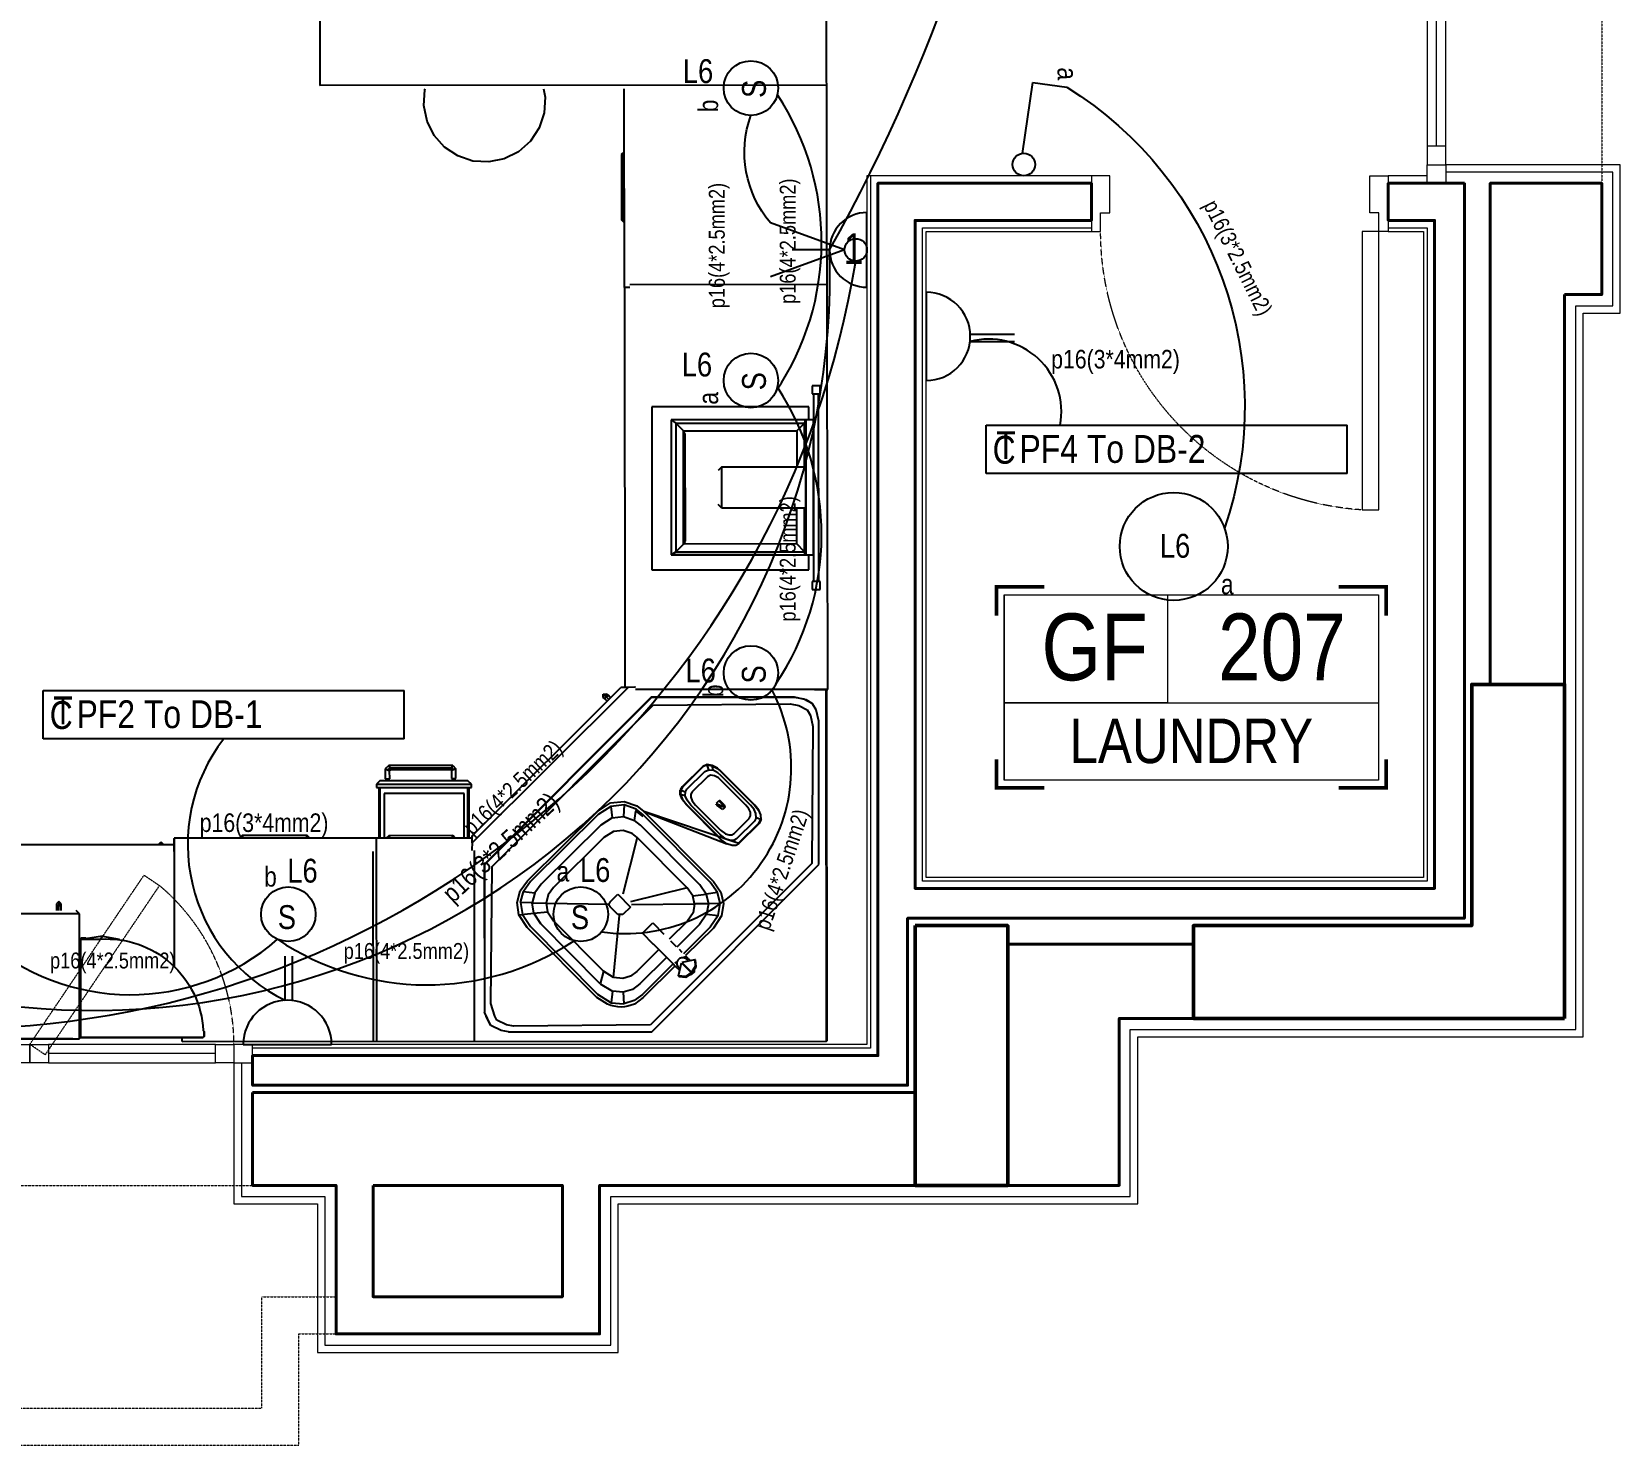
# Model space of a CAD drawing. Header units: inches. Extents: x 23642 to 146359, y -5490 to 33031.
# Drawn here: x 41151 to 46042, y 8618 to 12970 of the extents above; entities that cross this region are included whole.
import ezdxf
from ezdxf.enums import TextEntityAlignment as Align

# ---------------------------------------------------------------- set-up
doc = ezdxf.new("R2010")
doc.units = ezdxf.units.IN
doc.header["$LTSCALE"] = 5
doc.header["$MEASUREMENT"] = 0
doc.linetypes.add('ELGO_LTYPE0', pattern=[0])
doc.linetypes.add('Hidden (½x)', pattern=[0.1875, 0.125, -0.0625])
for name, color, linetype, lineweight in [('00-glass', 140, 'Continuous', 15), ('00-marble', 105, 'Continuous', 20), ('00-PLASTER', 103, 'Continuous', 15), ('00-structure', 7, 'Continuous', 50), ('00-wall15-20', 30, 'Continuous', 40), ('00-wood', 35, 'Continuous', 18), ('00_Annotation', 231, 'Continuous', 15), ('_att-Text', 241, 'Continuous', 20), ('_hidden', 253, 'Hidden (½x)', 9)]:
    doc.layers.add(name, color=color, linetype=linetype, lineweight=lineweight)
for name, color, linetype in [('1power', 2, 'Continuous'), ('Lighting', 3, 'Continuous'), ('LowPower', 4, 'Continuous'), ('Power', 2, 'Continuous')]:
    doc.layers.add(name, color=color, linetype=linetype)
doc.styles.add('ROMANS', font='')
doc.styles.add('STYLE5', font='', dxfattribs={"height": 20})
doc.styles.get('ROMANS').set_extended_font_data('Arial Narrow')
doc.styles.get('STYLE5').set_extended_font_data('Arial Narrow')

# ---------------------------------------------------------------- blocks, each defined once
blk = doc.blocks.new('door 80x150')
at = {"layer": '00-wood'}
for points in [[(0, 800), (0, 775), (-50, 775), (-50, 750), (-150, 750), (-150, 800)], [(0, 0), (0, 25), (-50, 25), (-50, 50), (-150, 50), (-150, 0)], [(0, 70), (750, 70), (750, 25), (0, 25)]]:
    blk.add_lwpolyline(points, close=True, dxfattribs=at)
at = {"layer": '_hidden'}
blk.add_arc((-1, 22.5), 752.5, 3.6181, 89.9248, dxfattribs=at)
blk = doc.blocks.new('small window kitchen')
at = {"layer": '00-glass'}
for points in [[(0, -50), (-50, -50), (-50, 0), (0, 0)], [(0, 0), (50, 0), (50, -50), (0, -50)], [(500, 0), (50, 0), (50, -50), (500, -50)], [(500, 0), (550, 0), (550, -50), (500, -50)], [(550, -50), (600, -50), (600, 0), (550, 0)]]:
    blk.add_lwpolyline(points, close=True, dxfattribs=at)
for points in [[(500, -25), (50, -25)], [(550, -50), (500, -50), (500, 0), (550, 0)]]:
    blk.add_lwpolyline(points, dxfattribs=at)
at = {"layer": '_hidden'}
blk.add_lwpolyline([(0, 0), (307.7, 455.9), (349.1, 427.9), (41.4, -28)], close=True, dxfattribs=at)
blk.add_arc((-12, -2.7), 562, 0.2746, 50.0217, dxfattribs=at)
blk = doc.blocks.new('ROOM TAG')
at = {"layer": '00_Annotation', "lineweight": 25, "const_width": 10}
for points in [[(-332.6, 312.4), (-461.2, 312.4), (-461.2, 235.1)], [(460.5, 312.4), (589.1, 312.4), (589.1, 235.1)], [(-332.6, -229.2), (-461.2, -229.2), (-461.2, -152)], [(460.5, -229.2), (589.1, -229.2), (589.1, -152)]]:
    blk.add_lwpolyline(points, dxfattribs=at)
at = {"layer": '00_Annotation'}
blk.add_lwpolyline([(-440.2, 291.4), (568.1, 291.4), (568.1, -208.2), (-440.2, -208.2)], close=True, dxfattribs=at)
blk.add_lwpolyline([(-440.2, 291.4), (-440.2, -208.2)], dxfattribs=at)
at = {"layer": '_att-Text', "transparency": 33554687}
for points in [[(-440.2, 291.4), (568.1, 291.4)], [(-440.2, 0), (568.1, 0)]]:
    blk.add_lwpolyline(points, dxfattribs=at)
blk.add_lwpolyline([(-440.2, 291.4), (0, 291.4), (0, 0), (-440.2, 0)], close=True, dxfattribs=at)
at = {"layer": '00_Annotation', "style": 'STYLE5'}
for tag, height, p in [('FL', 180, (-196.6, 150.8)), ('#', 180, (307.8, 150.8)), ('NAME', 120, (64, -102.2))]:
    blk.add_attdef(tag, text='', height=height, dxfattribs=at).set_placement(p, align=Align.MIDDLE_CENTER)
blk = doc.blocks.new('wqeqwe')
at = {"layer": '1power'}
for p, q in [((-123212.1, 15058.8), (-123212.1, 14786.9)), ((-123076.3, 14929.5), (-122940.2, 14929.5)), ((-123077, 14906.9), (-122940.2, 14906.9))]:
    blk.add_line(p, q, dxfattribs=at)
blk.add_arc((-123212.1, 14922.8), 136, 270, 90, dxfattribs=at)
blk = doc.blocks.new('A$C557123C3')
at = {"layer": 'Power'}
for p, q in [((230.3, 230.3), (0, 230.3)), ((115.1, 115.1), (115.1, 0))]:
    blk.add_line(p, q, dxfattribs=at)
blk.add_arc((115.1, 230.3), 115.1, 180, 0, dxfattribs=at)

msp = doc.modelspace()

# ---------------------------------------------------------------- linework, layer by layer
at = {"color": 0, "linetype": 'ELGO_LTYPE0'}
for p, q in [((42037.84215, 13520.50951), (42038.32285, 12804.5424)), ((43601.78729, 10944.77863), (43597.7868, 13521.55685)), ((43598.89834, 12805.59081), (42038.32285, 12804.5424)), ((42358.09903, 12742.43031), (42361.04887, 12791.17669)), ((42361.04887, 12791.17669), (42361.92059, 12793.78476)), ((42726.39776, 12794.02947), (42731.5561, 12768.78032)), ((42731.5561, 12768.78032), (42728.60577, 12720.0337)), ((42975.4519, 12182.07871), (42975.04092, 12794.19641)), ((42367.87287, 12694.58227), (42358.09903, 12742.43031)), ((42728.60577, 12720.0337), (42713.13085, 12673.71191)), ((42389.70725, 12650.89253), (42367.87287, 12694.58227)), ((42713.13085, 12673.71191), (42686.18644, 12632.97077)), ((42422.11205, 12614.33876), (42389.70725, 12650.89253)), ((42686.18644, 12632.97077), (42649.60875, 12600.58691)), ((42462.87998, 12587.4124), (42422.11205, 12614.33876)), ((42509.23198, 12571.94773), (42462.87998, 12587.4124)), ((42558.01078, 12568.99913), (42509.23198, 12571.94773)), ((42605.89, 12578.76738), (42558.01078, 12568.99913)), ((42649.60875, 12600.58691), (42605.89, 12578.76738)), ((42967.15007, 12591.49684), (42975.17174, 12599.35468)), ((42973.90771, 12588.65456), (42967.15007, 12591.49684)), ((42967.15007, 12591.49684), (42967.1925, 12391.08522)), ((42975.17809, 12589.89153), (42973.90771, 12588.65456)), ((42974.0386, 12393.70778), (42973.90771, 12588.65456)), ((42973.90771, 12588.65456), (42975.17928, 12588.11973)), ((42967.1925, 12391.08522), (42974.0386, 12393.70778)), ((42975.31752, 12382.22487), (42967.1925, 12391.08522)), ((42975.30948, 12394.19436), (42974.0386, 12393.70778)), ((42974.0386, 12393.70778), (42975.31076, 12392.29364)), ((42992.42702, 12182.09011), (42975.4519, 12182.07871)), ((42976.97803, 12182.07974), (42976.27663, 12182.07927)), ((42977.80426, 10951.47709), (42976.97803, 12182.07974)), ((43599.85166, 12191.54604), (42992.42045, 12191.13821)), ((43578.29146, 11879.69682), (43553.50971, 11879.68018)), ((43553.50971, 11879.68018), (43553.52634, 11854.91501)), ((43553.52634, 11854.91501), (43578.30809, 11854.93164)), ((43573.77641, 11854.31639), (43557.77906, 11854.30565)), ((43557.77906, 11854.30565), (43558.16653, 11277.20858)), ((43574.16387, 11277.21932), (43573.77641, 11854.31639)), ((43578.30809, 11854.93164), (43578.29146, 11879.69682)), ((43543.50624, 11815.09964), (43060.10183, 11814.77508)), ((43060.10183, 11814.77508), (43060.43873, 11312.99177)), ((43543.53325, 11774.85818), (43543.50624, 11815.09964)), ((43535.63401, 11774.85287), (43119.64803, 11774.57358)), ((43119.64803, 11774.57358), (43133.73402, 11764.64636)), ((43119.64803, 11774.57358), (43119.92714, 11358.86153)), ((43133.73402, 11764.64636), (43529.83349, 11764.9123)), ((43157.42325, 11741.00402), (43133.73402, 11764.64636)), ((43133.73402, 11764.64636), (43133.99979, 11368.80717)), ((43157.42325, 11741.00402), (43506.17505, 11741.23817)), ((43163.2376, 11731.07173), (43157.42325, 11741.00402)), ((43157.65724, 11392.4813), (43157.42325, 11741.00402)), ((43529.83349, 11764.9123), (43506.17505, 11741.23817)), ((43506.17505, 11741.23817), (43506.25004, 11629.54533)), ((43529.83349, 11764.9123), (43530.91823, 11766.77207)), ((43529.92436, 11629.56123), (43529.83349, 11764.9123)), ((43534.03331, 11774.8518), (43530.91489, 11771.73212)), ((43530.91489, 11771.73212), (43531.01035, 11629.56196)), ((43557.47755, 11774.86754), (43534.03331, 11774.8518)), ((43534.03331, 11774.8518), (43534.31242, 11359.13975)), ((43557.75666, 11359.15549), (43557.47755, 11774.86754)), ((43163.45826, 11402.42188), (43163.2376, 11731.07173)), ((43274.68388, 11629.38986), (43264.29113, 11618.98948)), ((43533.94661, 11629.56393), (43274.68388, 11629.38986)), ((43274.68388, 11629.38986), (43274.76817, 11503.84971)), ((43534.0309, 11504.02378), (43533.94661, 11629.56393)), ((43274.76817, 11503.84971), (43264.36146, 11514.23564)), ((43264.36146, 11514.23564), (43273.97947, 11504.63686)), ((43274.76817, 11503.84971), (43534.0309, 11504.02378)), ((43506.40905, 11392.71545), (43506.33433, 11504.00518)), ((43530.09926, 11369.07311), (43530.00865, 11504.02108)), ((43531.18982, 11362.25475), (43531.09464, 11504.02181)), ((43157.65724, 11392.4813), (43163.45826, 11402.42188)), ((43119.92714, 11358.86153), (43133.99979, 11368.80717)), ((43119.92714, 11358.86153), (43534.31242, 11359.13975)), ((43434.87981, 11359.07299), (43119.92714, 11358.86153)), ((43133.99979, 11368.80717), (43157.65724, 11392.4813)), ((43133.99979, 11368.80717), (43530.09926, 11369.07311)), ((43506.40905, 11392.71545), (43157.65724, 11392.4813)), ((43530.09926, 11369.07311), (43506.40905, 11392.71545)), ((43531.18649, 11367.21479), (43530.09926, 11369.07311)), ((43534.31242, 11359.13975), (43531.18982, 11362.25475)), ((43534.31242, 11359.13975), (43557.75666, 11359.15549)), ((43543.84313, 11313.31632), (43543.81236, 11359.14613)), ((43060.43873, 11312.99177), (43543.84313, 11313.31632)), ((43578.69597, 11277.22237), (43553.91421, 11277.20573)), ((43553.91421, 11277.20573), (43553.93084, 11252.44056)), ((43553.93084, 11252.44056), (43578.71259, 11252.4572)), ((43578.71259, 11252.4572), (43578.69597, 11277.22237)), ((42987.37935, 10950.63491), (42507.03181, 10472.30164)), ((42507.12278, 10493.6203), (42964.77048, 10950.72403)), ((43058.49882, 10920.87455), (42544.08852, 10406.11105)), ((43059.06784, 10919.87035), (42544.65802, 10405.10684)), ((42910.45312, 10920.18879), (42910.78126, 10930.20513)), ((42915.07803, 10915.52868), (42910.45312, 10920.18879)), ((42910.78126, 10930.20513), (42911.46475, 10930.75931)), ((42910.78126, 10930.20513), (42920.81958, 10930.56283)), ((42918.12445, 10922.80654), (42910.78126, 10930.20513)), ((42911.46475, 10930.75931), (42921.42163, 10931.1652)), ((42915.07803, 10915.52868), (42918.12445, 10922.80654)), ((42922.3085, 10908.3123), (42915.07803, 10915.52868)), ((42918.12445, 10922.80654), (42925.44401, 10925.90223)), ((42927.47517, 10913.47275), (42918.12445, 10922.80654)), ((42920.81958, 10930.56283), (42921.42163, 10931.1652)), ((42925.44401, 10925.90223), (42920.81958, 10930.56283)), ((42921.42163, 10931.1652), (42921.37416, 10930.00412)), ((42921.42163, 10931.1652), (42925.76213, 10926.86999)), ((42925.76213, 10926.86999), (42925.3606, 10925.98601)), ((42932.6847, 10918.67661), (42925.44401, 10925.90223)), ((42933.32817, 10919.31897), (42925.76213, 10926.86999)), ((42964.77048, 10950.72403), (42973.22455, 10951.96973)), ((42987.37935, 10950.63491), (42964.77048, 10950.72403)), ((42973.22455, 10951.96973), (42977.80393, 10951.97281)), ((43008.27931, 10951.99327), (42987.37935, 10950.63491)), ((43009.56904, 10951.99413), (43007.85524, 10951.99298)), ((43018.7017, 10944.38763), (43009.57415, 10944.38151)), ((43601.78729, 10944.77863), (43016.10419, 10944.38589)), ((43499.71743, 10921.17079), (43058.49882, 10920.87455)), ((43500.28742, 10920.16659), (43059.06784, 10919.87035)), ((43535.3098, 10913.2277), (43499.71743, 10921.17079)), ((43527.91351, 10914.79419), (43500.28742, 10920.16659)), ((43554.48274, 10900.86138), (43527.91351, 10914.79419)), ((43553.91373, 10901.86608), (43535.3098, 10913.2277)), ((43561.38742, 10944.7515), (43601.78729, 10944.77863)), ((43598.03079, 9862.18348), (43597.30393, 10944.77562)), ((43597.31135, 10933.73053), (43598.91011, 10933.7316)), ((43598.91011, 10933.7316), (43598.9027, 10944.77669)), ((43599.06785, 10936.91753), (43598.90797, 10936.91743)), ((43599.78903, 9862.76763), (43599.06785, 10936.91753)), ((42568.1528, 10399.55961), (43064.55893, 10896.30646)), ((43064.55893, 10896.30646), (43486.47236, 10900.44724)), ((43486.47236, 10900.44724), (43512.84154, 10895.55168)), ((43512.84154, 10895.55168), (43538.12731, 10882.46125)), ((43538.12731, 10882.46125), (43548.85964, 10864.79728)), ((43548.85964, 10864.79728), (43556.1948, 10830.86414)), ((43554.42717, 10900.89059), (43553.91373, 10901.86608)), ((43565.87664, 10882.28589), (43554.48274, 10900.86138)), ((43573.87384, 10846.72762), (43565.87664, 10882.28589)), ((43567.89146, 10875.33215), (43567.1057, 10876.82412)), ((43570.96009, 10859.68098), (43567.89146, 10875.33215)), ((43556.1948, 10830.86414), (43552.6165, 10409.22239)), ((43574.16988, 10405.79806), (43573.87384, 10846.72762)), ((43230.06274, 10713.40537), (43216.76647, 10707.23)), ((43230.45541, 10712.24312), (43217.28339, 10706.12584)), ((43245.88467, 10711.15335), (43230.06274, 10713.40537)), ((43230.06274, 10713.40537), (43230.45541, 10712.24312)), ((43230.45541, 10712.24312), (43246.13012, 10710.01197)), ((43235.34133, 10697.79224), (43230.45541, 10712.24312)), ((42222.56774, 10663.66113), (42212.17498, 10653.26172)), ((42494.03416, 10663.84339), (42222.56774, 10663.66113)), ((42239.30308, 10699.92718), (42238.7014, 10669.72044)), ((42238.7014, 10669.72044), (42245.87974, 10669.72526)), ((42250.45132, 10710.35828), (42239.30308, 10699.92718)), ((42239.30308, 10699.92718), (42245.86147, 10696.9422)), ((42253.02222, 10703.51216), (42245.86147, 10696.9422)), ((42245.86147, 10696.9422), (42252.41789, 10693.95769)), ((42245.87974, 10669.72526), (42253.05807, 10669.73008)), ((42446.86824, 10710.39804), (42250.45132, 10710.35828)), ((42250.45132, 10710.35828), (42253.02222, 10703.51216)), ((42252.41789, 10693.95769), (42255.59362, 10696.66553)), ((42253.05807, 10669.73008), (42252.41789, 10693.95769)), ((42253.02222, 10703.51216), (42444.08177, 10703.64043)), ((42255.59362, 10696.66553), (42253.02222, 10703.51216)), ((42441.29628, 10696.88234), (42255.59362, 10696.66553)), ((42444.08177, 10703.64043), (42441.29628, 10696.88234)), ((42441.29628, 10696.88234), (42443.26202, 10694.77212)), ((42443.26202, 10694.77212), (42442.75, 10670.43017)), ((42442.75, 10670.43017), (42449.92882, 10670.43499)), ((42449.91062, 10697.53883), (42443.26202, 10694.77212)), ((42444.08177, 10703.64043), (42446.86824, 10710.39804)), ((42449.91062, 10697.53883), (42444.08177, 10703.64043)), ((42446.86824, 10710.39804), (42456.55824, 10700.30506)), ((42456.55824, 10700.30506), (42449.91062, 10697.53883)), ((42449.92882, 10670.43499), (42457.10812, 10670.43981)), ((42457.10812, 10670.43981), (42456.55824, 10700.30506)), ((42504.44039, 10653.45795), (42494.03416, 10663.84339)), ((43216.76647, 10707.23), (43153.49552, 10644.83003)), ((43217.28339, 10706.12584), (43154.60134, 10644.3063)), ((43168.35408, 10637.79668), (43223.70959, 10692.38959)), ((43231.34146, 10676.0742), (43184.69003, 10630.06439)), ((43223.70959, 10692.38959), (43235.34133, 10697.79224)), ((43241.14495, 10680.62701), (43231.34146, 10676.0742)), ((43235.34133, 10697.79224), (43249.18412, 10695.82161)), ((43252.81116, 10678.96638), (43241.14495, 10680.62701)), ((43262.3858, 10702.03736), (43245.88467, 10711.15335)), ((43249.18412, 10695.82161), (43246.13012, 10710.01197)), ((43246.13012, 10710.01197), (43262.47765, 10700.98068)), ((43263.62071, 10687.84627), (43249.18412, 10695.82161)), ((43264.97747, 10672.24513), (43252.81116, 10678.96638)), ((43272.69261, 10693.06978), (43262.3858, 10702.03736)), ((43262.3858, 10702.03736), (43262.47765, 10700.98068)), ((43262.47765, 10700.98068), (43272.69326, 10692.09688)), ((43262.47765, 10700.98068), (43262.67021, 10698.76594)), ((43272.63753, 10680.00085), (43263.62071, 10687.84627)), ((43272.57748, 10665.63293), (43264.97747, 10672.24513)), ((43349.66966, 10588.29106), (43272.57748, 10665.63293)), ((43364.11215, 10588.23007), (43272.63753, 10680.00085)), ((43377.24883, 10588.17406), (43272.69261, 10693.06978)), ((43272.69326, 10692.09688), (43376.27106, 10588.17877)), ((42212.17498, 10653.26172), (42504.44039, 10653.45795)), ((42212.17498, 10653.26172), (42212.182, 10642.81617)), ((42212.182, 10642.81617), (42504.4474, 10643.01239)), ((42223.31256, 10639.65293), (42219.66808, 10639.65049)), ((42219.66808, 10639.65049), (42219.77093, 10486.45912)), ((42223.41542, 10486.46157), (42223.31043, 10642.82364)), ((42482.49416, 10624.89268), (42235.95133, 10624.72715)), ((42235.95133, 10624.72715), (42236.04416, 10486.47004)), ((42482.58699, 10486.63557), (42482.49416, 10624.89268)), ((42493.81388, 10486.64311), (42493.7089, 10643.00518)), ((42497.50273, 10639.83703), (42493.71103, 10639.83448)), ((42497.60558, 10486.64566), (42497.50273, 10639.83703)), ((42504.4474, 10643.01239), (42504.44039, 10653.45795)), ((43147.63692, 10621.91215), (43147.77785, 10634.87537)), ((43153.61234, 10606.59634), (43147.63692, 10621.91215)), ((43153.49552, 10644.83003), (43147.77785, 10634.87537)), ((43147.77785, 10634.87537), (43148.93725, 10634.44478)), ((43148.93725, 10634.44478), (43148.79721, 10621.60195)), ((43148.79721, 10621.60195), (43154.71793, 10606.42892)), ((43163.2286, 10617.74635), (43148.79721, 10621.60195)), ((43154.60134, 10644.3063), (43148.93725, 10634.44478)), ((43148.93725, 10634.44478), (43163.35162, 10629.08788)), ((43163.2286, 10617.74635), (43163.35162, 10629.08788)), ((43168.45696, 10604.34708), (43163.2286, 10617.74635)), ((43163.35162, 10629.08788), (43168.35408, 10637.79668)), ((43180.47432, 10622.72481), (43180.37886, 10613.16728)), ((43184.69003, 10630.06439), (43180.47432, 10622.72481)), ((42676.93949, 10355.50834), (42892.66791, 10569.50928)), ((42892.66791, 10569.50928), (42933.25264, 10595.49396)), ((42934.27953, 10584.78149), (42895.08581, 10559.68633)), ((42933.25264, 10595.49396), (42974.9791, 10600.14424)), ((42974.57648, 10589.27192), (42934.27953, 10584.78149)), ((42934.27953, 10584.78149), (42937.66452, 10549.48675)), ((42974.57648, 10589.27192), (42973.25035, 10553.45296)), ((43012.13085, 10576.07226), (42974.57648, 10589.27192)), ((42974.9791, 10600.14424), (43013.86594, 10586.47659)), ((43006.4149, 10541.79598), (43011.1672, 10570.29171)), ((43012.13085, 10576.07226), (43011.1672, 10570.29171)), ((43011.1672, 10570.29171), (43032.04019, 10553.72882)), ((43033.42424, 10559.17626), (43012.13085, 10576.07226)), ((43013.86594, 10586.47659), (43035.91425, 10568.98106)), ((43327.74711, 10470.01293), (43035.91425, 10568.98106)), ((43035.91425, 10568.98106), (43291.54694, 10469.22092)), ((43035.91425, 10568.98106), (43250.05547, 10353.39409)), ((43167.25792, 10589.06204), (43153.61234, 10606.59634)), ((43153.61234, 10606.59634), (43157.03441, 10606.07758)), ((43154.71793, 10606.42892), (43168.2357, 10589.05782)), ((43271.81415, 10484.1668), (43167.25792, 10589.06204)), ((43167.25792, 10589.06204), (43168.2357, 10589.05782)), ((43168.2357, 10589.05782), (43266.03554, 10490.94108)), ((43168.2357, 10589.05782), (43170.28632, 10589.04896)), ((43180.39508, 10589.00652), (43168.45696, 10604.34708)), ((43180.37886, 10613.16728), (43184.77671, 10601.87411)), ((43271.86922, 10497.23524), (43180.39508, 10589.00652)), ((43184.77671, 10601.87411), (43194.8371, 10588.94505)), ((43194.8371, 10588.94505), (43271.92977, 10511.60317)), ((43258.99938, 10590.62637), (43258.33192, 10592.33727)), ((43258.33192, 10592.33727), (43285.52097, 10582.3394)), ((43258.99651, 10594.89818), (43258.34801, 10593.78544)), ((43258.34801, 10593.78544), (43285.52097, 10582.3394)), ((43266.05513, 10601.86824), (43258.99651, 10594.89818)), ((43285.52097, 10582.3394), (43258.99938, 10590.62637)), ((43278.45259, 10575.36884), (43260.5244, 10588.66793)), ((43260.5244, 10588.66793), (43285.52097, 10582.3394)), ((43285.52097, 10582.3394), (43266.05513, 10601.86824)), ((43269.30745, 10602.30667), (43267.53986, 10602.55846)), ((43267.53986, 10602.55846), (43285.52097, 10582.3394)), ((43285.52097, 10582.3394), (43269.30745, 10602.30667)), ((43283.98285, 10588.56816), (43272.30208, 10600.28635)), ((43272.30208, 10600.28635), (43285.52097, 10582.3394)), ((43285.52097, 10582.3394), (43278.45259, 10575.36884)), ((43285.52097, 10582.3394), (43283.98285, 10588.56816)), ((43358.65115, 10577.16328), (43349.66966, 10588.29106)), ((43363.53839, 10566.54845), (43358.65115, 10577.16328)), ((43364.36382, 10556.0591), (43363.53839, 10566.54845)), ((43374.76935, 10575.02601), (43364.11215, 10588.23007)), ((43376.27106, 10588.17877), (43374.22093, 10588.18715)), ((43380.56795, 10562.43089), (43374.76935, 10575.02601)), ((43376.27106, 10588.17877), (43388.33858, 10573.22676)), ((43377.24883, 10588.17406), (43376.27106, 10588.17877)), ((43389.43002, 10573.08225), (43377.24883, 10588.17406)), ((43388.33858, 10573.22676), (43386.05038, 10573.53036)), ((43389.43002, 10573.08225), (43388.33858, 10573.22676)), ((43388.33858, 10573.22676), (43394.9055, 10558.96468)), ((43396.05894, 10558.68616), (43389.43002, 10573.08225)), ((42895.08581, 10559.68633), (42686.74965, 10353.01833)), ((42903.05161, 10527.32604), (42719.06864, 10344.81665)), ((42937.66452, 10549.48675), (42903.05161, 10527.32604)), ((42937.66452, 10549.48675), (42973.25035, 10553.45296)), ((42973.25035, 10553.45296), (43006.4149, 10541.79598)), ((43025.21864, 10526.87482), (43006.4149, 10541.79598)), ((43207.84787, 10343.0133), (43025.21864, 10526.87482)), ((43240.22716, 10350.97668), (43033.42424, 10559.17626)), ((43313.17017, 10501.16776), (43359.82209, 10547.17707)), ((43376.15852, 10539.44575), (43320.80398, 10484.85286)), ((43327.23019, 10471.11758), (43389.91223, 10532.93711)), ((43391.01904, 10532.41387), (43327.74711, 10470.01293)), ((43359.82209, 10547.17707), (43364.36382, 10556.0591)), ((43381.54726, 10549.98511), (43376.15852, 10539.44575)), ((43381.54726, 10549.98511), (43380.56795, 10562.43089)), ((43396.01412, 10544.87147), (43381.54726, 10549.98511)), ((43389.91223, 10532.93711), (43396.01412, 10544.87147)), ((43397.17739, 10544.4599), (43391.01904, 10532.41387)), ((43394.9055, 10558.96468), (43396.01412, 10544.87147)), ((43396.01412, 10544.87147), (43397.17739, 10544.4599)), ((43397.17739, 10544.4599), (43396.05894, 10558.68616)), ((41540.97525, 10467.81212), (41548.28887, 10474.66099)), ((41540.9761, 10466.54285), (41540.97525, 10467.81212)), ((41548.28887, 10474.66099), (41548.25532, 10466.54774)), ((41555.63461, 10467.82196), (41548.28887, 10474.66099)), ((41548.28887, 10474.66099), (41549.16435, 10474.56944)), ((41549.16435, 10474.56944), (41556.49101, 10467.82253)), ((41556.49101, 10467.82253), (41555.63461, 10467.82196)), ((41555.63461, 10467.82196), (41555.63546, 10466.55269)), ((41556.49101, 10467.82253), (41555.63513, 10467.03525)), ((41556.49186, 10466.55327), (41556.49101, 10467.82253)), ((42212.7494, 10487.40098), (41589.24736, 10486.98188)), ((41589.24736, 10486.98188), (41589.51275, 10091.71258)), ((41589.27481, 10446.10335), (41589.24792, 10486.15764)), ((41589.24792, 10486.15764), (41589.26106, 10466.57527)), ((41798.39133, 10495.23648), (41789.52562, 10487.11635)), ((41998.93481, 10495.27853), (41798.39133, 10495.23648)), ((41798.39133, 10495.23648), (41801.01536, 10488.39381)), ((41801.01536, 10488.39381), (41799.60072, 10487.12311)), ((41801.01536, 10488.39381), (41996.09032, 10488.52478)), ((41801.50266, 10487.12439), (41801.01536, 10488.39381)), ((41996.09032, 10488.52478), (41995.55501, 10487.25515)), ((41998.93481, 10495.27853), (41996.09032, 10488.52478)), ((41996.09032, 10488.52478), (41997.32826, 10487.25635)), ((42006.79751, 10487.2627), (41998.93481, 10495.27853)), ((42213.1698, 9861.25368), (42212.7494, 10487.40098)), ((42506.63954, 10486.65172), (42212.75004, 10486.4544)), ((42250.59618, 10494.59791), (42241.91375, 10486.47399)), ((42447.0131, 10494.63814), (42250.59618, 10494.59791)), ((42250.59618, 10494.59791), (42253.16709, 10487.75177)), ((42253.16709, 10487.75177), (42251.7817, 10486.48061)), ((42253.16709, 10487.75177), (42444.22663, 10487.88004)), ((42253.64415, 10486.48186), (42253.16709, 10487.75177)), ((42444.22663, 10487.88004), (42443.70302, 10486.60947)), ((42447.0131, 10494.63814), (42444.22663, 10487.88004)), ((42444.22663, 10487.88004), (42445.43972, 10486.61063)), ((42454.71399, 10486.61686), (42447.0131, 10494.63814)), ((42507.03181, 10472.30164), (42505.80326, 10451.59834)), ((42507.12278, 10493.6203), (42506.02587, 10486.65131)), ((42507.03181, 10472.30164), (42507.12278, 10493.6203)), ((42912.51401, 10488.88806), (42757.45761, 10335.07341)), ((42941.68421, 10507.5644), (42912.51401, 10488.88806)), ((42971.67529, 10510.90684), (42941.68421, 10507.5644)), ((43015.47296, 10488.50828), (42971.14751, 10314.00992)), ((42999.62557, 10501.08348), (42971.67529, 10510.90684)), ((43015.47296, 10488.50828), (42999.62557, 10501.08348)), ((43169.38795, 10333.5543), (43015.47296, 10488.50828)), ((43291.54694, 10469.22092), (43271.81415, 10484.1668)), ((43289.13292, 10484.1604), (43271.86922, 10497.23524)), ((43271.92977, 10511.60317), (43286.47906, 10500.58393)), ((43286.47906, 10500.58393), (43298.11168, 10496.68648)), ((43302.93508, 10479.53619), (43289.13292, 10484.1604)), ((43307.32362, 10463.93611), (43291.54694, 10469.22092)), ((43298.11168, 10496.68648), (43306.87078, 10497.35331)), ((43313.32892, 10480.32695), (43302.93508, 10479.53619)), ((43302.93508, 10479.53619), (43303.28002, 10478.31054)), ((43306.87078, 10497.35331), (43313.17017, 10501.16776)), ((43320.80398, 10484.85286), (43313.32892, 10480.32695)), ((43313.32892, 10480.32695), (43315.69078, 10474.10166)), ((43327.74711, 10470.01293), (43319.20356, 10464.83998)), ((43326.24647, 10470.52226), (43327.23019, 10471.11758)), ((41589.26106, 10466.57527), (40990.86151, 10466.17302)), ((42202.6872, 9861.24664), (42202.2949, 10445.54155)), ((42505.80326, 10451.59834), (42505.80275, 10452.35775)), ((42505.80326, 10451.59834), (42505.80491, 10449.14074)), ((42514.12846, 9861.45575), (42513.73388, 10449.14606)), ((43319.20356, 10464.83998), (43307.32362, 10463.93611)), ((42544.08852, 10406.11105), (42544.39403, 9951.08761)), ((42544.65802, 10405.10684), (42544.94648, 9975.47535)), ((42564.57547, 9977.91787), (42568.1528, 10399.55961)), ((43552.6165, 10409.22239), (43056.21134, 9912.47603)), ((43059.75861, 9891.03456), (43574.16988, 10405.79806)), ((42645.23428, 10288.79048), (42654.49149, 10324.36131)), ((42654.49149, 10324.36131), (42676.93949, 10355.50834)), ((42656.13085, 10288.58723), (42665.07009, 10322.9388)), ((42686.74965, 10353.01833), (42665.07009, 10322.9388)), ((42665.07009, 10322.9388), (42699.92378, 10318.25219)), ((42719.06864, 10344.81665), (42699.92378, 10318.25219)), ((42757.45761, 10335.07341), (42741.32272, 10312.68627)), ((43169.38795, 10333.5543), (42994.46764, 10290.53257)), ((43185.90716, 10309.85402), (43169.38795, 10333.5543)), ((43227.44815, 10314.89169), (43207.84787, 10343.0133)), ((43262.42208, 10319.13239), (43240.22716, 10350.97668)), ((43250.05547, 10353.39409), (43273.03786, 10320.41999)), ((41234.15268, 10291.42714), (41226.82394, 10284.58703)), ((41226.82394, 10284.58703), (41226.82834, 10278.03503)), ((41234.15967, 10281.02349), (41226.82834, 10278.03503)), ((41226.82834, 10278.03503), (41226.83768, 10264.12826)), ((41241.49012, 10284.59687), (41234.15268, 10291.42714)), ((41234.15268, 10291.42714), (41234.15967, 10281.02349)), ((41234.15967, 10281.02349), (41241.49452, 10278.04488)), ((41234.17101, 10264.13271), (41234.15967, 10281.02349)), ((41241.50386, 10264.13665), (41241.49012, 10284.59687)), ((42651.09563, 10250.96376), (42645.23428, 10288.79048)), ((42692.02931, 10287.91675), (42656.13085, 10288.58723)), ((42656.13085, 10288.58723), (42661.791, 10252.05692)), ((42699.92378, 10318.25219), (42692.02931, 10287.91675)), ((42692.02931, 10287.91675), (42734.66946, 10287.12017)), ((42697.02808, 10255.65635), (42692.02931, 10287.91675)), ((42741.32272, 10312.68627), (42734.66946, 10287.12017)), ((42734.66946, 10287.12017), (42928.60344, 10283.49718)), ((42734.66946, 10287.12017), (42738.88202, 10259.93189)), ((42928.60344, 10283.49718), (42929.61128, 10287.37095)), ((42929.24132, 10279.37789), (42928.60344, 10283.49718)), ((42931.9986, 10275.16836), (42929.24132, 10279.37789)), ((42929.61128, 10287.37095), (42932.05588, 10290.76265)), ((42955.31776, 10251.69151), (42931.9986, 10275.16836)), ((42932.05588, 10290.76265), (42955.54835, 10314.0672)), ((42955.54835, 10314.0672), (42994.41278, 10274.94072)), ((42994.41278, 10274.94072), (42970.91984, 10251.63618)), ((42997.87094, 10283.14498), (43191.85451, 10284.79404)), ((43185.90716, 10309.85402), (43227.44815, 10314.89169)), ((43191.85451, 10284.79404), (43185.90716, 10309.85402)), ((43191.85451, 10284.79404), (43187.05666, 10257.36331)), ((43234.50558, 10285.15705), (43191.85451, 10284.79404)), ((43262.42208, 10319.13239), (43227.44815, 10314.89169)), ((43227.44815, 10314.89169), (43234.50558, 10285.15705)), ((43234.50558, 10285.15705), (43228.81284, 10252.60871)), ((43270.41314, 10285.46191), (43234.50558, 10285.15705)), ((43270.41314, 10285.46191), (43262.42208, 10319.13239)), ((43263.9668, 10248.60519), (43270.41314, 10285.46191)), ((43273.03786, 10320.41999), (43281.31243, 10285.55453)), ((43281.31243, 10285.55453), (43274.6374, 10247.39038)), ((41297.83446, 10253.77619), (40673.85616, 10253.42013)), ((41297.83446, 10253.77619), (41287.42871, 10264.1631)), ((41298.09288, 9868.8695), (41297.83446, 10253.77619)), ((42651.09563, 10250.96376), (42661.791, 10252.05692)), ((42676.41027, 10212.30635), (42651.09563, 10250.96376)), ((42661.791, 10252.05692), (42667.7333, 10252.66386)), ((42661.791, 10252.05692), (42686.23858, 10214.72377)), ((42667.7333, 10252.66386), (42697.02808, 10255.65635)), ((42697.02808, 10255.65635), (42738.88202, 10259.93189)), ((42718.61788, 10222.68764), (42697.02808, 10255.65635)), ((42901.24661, 10038.82562), (42718.61788, 10222.68764)), ((42738.88202, 10259.93189), (42757.07731, 10232.14663)), ((42757.07731, 10232.14663), (42910.99231, 10077.19218)), ((42942.42702, 10057.49053), (42960.08046, 10248.70629)), ((42970.91984, 10251.63618), (42955.31776, 10251.69151)), ((43030.88854, 10194.14545), (43062.71758, 10225.99628)), ((43062.71758, 10225.99628), (43097.42175, 10191.3611)), ((43169.02567, 10230.64459), (43113.37519, 10175.43928)), ((43187.05666, 10257.36331), (43169.02567, 10230.64459)), ((43228.81284, 10252.60871), (43207.41805, 10220.90527)), ((43228.81284, 10252.60871), (43263.9668, 10248.60519)), ((43263.9668, 10248.60519), (43239.74045, 10212.70554)), ((43274.6374, 10247.39038), (43249.55109, 10210.21699)), ((41303.26019, 10178.71561), (41300.20084, 10175.46583)), ((41300.20084, 10175.46583), (41300.38914, 9895.01468)), ((41316.25243, 10177.45995), (41301.09782, 10176.03136)), ((41301.09782, 10176.03136), (41362.64566, 10176.07268)), ((41301.09782, 10176.03136), (41301.30119, 9873.1191)), ((41317.35462, 10178.72508), (41303.26019, 10178.71561)), ((41368.79412, 10184.71304), (41316.25243, 10177.45995)), ((41318.28334, 10177.74061), (41317.35462, 10178.72508)), ((41362.64566, 10176.07268), (41368.79412, 10184.71304)), ((41368.79412, 10184.71304), (41419.5818, 10176.36388)), ((42890.5515, 9996.72036), (42676.41027, 10212.30635)), ((42686.23858, 10214.72377), (42893.0459, 10006.52467)), ((43065.5932, 10159.51075), (43030.88854, 10194.14545)), ((43207.41805, 10220.90527), (43137.40779, 10151.45549)), ((43239.74045, 10212.70554), (43157.6403, 10131.26231)), ((43249.55109, 10210.21699), (43163.78112, 10125.13363)), ((43081.40763, 10143.72776), (43013.96976, 10076.83043)), ((43065.89561, 10159.20826), (43065.5932, 10159.51075)), ((43129.79329, 10095.4387), (43065.89561, 10159.20826)), ((43136.1767, 10152.68347), (43118.74146, 10170.08363)), ((43154.01092, 10134.88487), (43145.13332, 10143.74472)), ((42910.99231, 10077.19218), (42901.24661, 10038.82562)), ((42942.42702, 10057.49053), (42910.99231, 10077.19218)), ((43013.96976, 10076.83043), (42994.63198, 10062.45785)), ((43105.43926, 10119.74349), (43023.43507, 10038.39586)), ((43125.67274, 10099.55128), (43031.40429, 10006.03754)), ((43131.73709, 10093.34651), (43033.82267, 9996.21605)), ((43132.06586, 10092.99286), (43127.35146, 10098.06576)), ((43137.40407, 10105.45459), (43130.87563, 10101.59173)), ((43146.10389, 10078.98292), (43132.06586, 10092.99286)), ((43139.84291, 10111.62704), (43137.23571, 10105.02943)), ((43137.23571, 10105.02943), (43137.44972, 10097.71379)), ((43137.44972, 10097.71379), (43140.45254, 10090.79386)), ((43144.87427, 10116.50274), (43139.84291, 10111.62704)), ((43140.45254, 10090.79386), (43145.78719, 10085.32413)), ((43142.37144, 10063.33692), (43151.88896, 10103.23482)), ((43151.56502, 10118.91464), (43144.87427, 10116.50274)), ((43145.78719, 10085.32413), (43147.43374, 10084.55801)), ((43158.89522, 10118.49404), (43151.56502, 10118.91464)), ((43151.88896, 10103.23482), (43181.19041, 10073.06278)), ((43192.29078, 10112.7112), (43152.31108, 10103.9526)), ((43152.31108, 10103.9526), (43182.09783, 10074.05433)), ((43165.82975, 10122.27479), (43156.34052, 10118.6405)), ((43165.74912, 10115.30697), (43158.89522, 10118.49404)), ((43165.82975, 10122.27479), (43159.20045, 10118.35191)), ((43171.08428, 10109.83675), (43165.74912, 10115.30697)), ((43178.45086, 10109.67937), (43165.82975, 10122.27479)), ((43169.40935, 10086.78959), (43168.61098, 10086.016)), ((43171.78579, 10108.21945), (43171.08428, 10109.83675)), ((43175.63549, 10113.30297), (43175.48644, 10113.15371)), ((43178.72817, 10109.74), (43175.50057, 10113.16786)), ((43194.00918, 10091.3148), (43182.09783, 10074.05433)), ((43184.65635, 10073.2903), (43196.5682, 10090.55029)), ((43190.34527, 10075.94865), (43189.99082, 10073.91438)), ((43190.84407, 10082.25629), (43190.34527, 10075.94865)), ((43194.84979, 10111.94668), (43192.29078, 10112.7112)), ((43192.29078, 10112.7112), (43194.00918, 10091.3148)), ((43196.5682, 10090.55029), (43194.84979, 10111.94668)), ((42901.24661, 10038.82562), (42938.5456, 10015.44833)), ((42970.83653, 10054.84435), (42942.42702, 10057.49053)), ((42994.63198, 10062.45785), (42970.83653, 10054.84435)), ((43023.43507, 10038.39586), (43000.49018, 10021.34245)), ((43163.71086, 10061.35377), (43142.37144, 10063.33692)), ((43142.37144, 10063.33692), (43143.10674, 10060.77209)), ((43143.10674, 10060.77209), (43164.44616, 10058.78894)), ((43181.19041, 10073.06278), (43163.71086, 10061.35377)), ((43164.44616, 10058.78894), (43181.92571, 10070.49844)), ((43180.44303, 10066.03943), (43175.55694, 10066.23259)), ((43180.94409, 10066.06804), (43180.44303, 10066.03943)), ((43189.99082, 10073.91438), (43180.94409, 10066.06804)), ((43181.92571, 10070.49844), (43181.19041, 10073.06278)), ((43182.09783, 10074.05433), (43184.65635, 10073.2903)), ((42924.0406, 9975.72987), (42890.5515, 9996.72036)), ((42893.0459, 10006.52467), (42935.27777, 9980.05261)), ((42938.5456, 10015.44833), (42935.27777, 9980.05261)), ((42935.27777, 9980.05261), (42973.44908, 9976.49711)), ((42972.25523, 10012.30805), (42938.5456, 10015.44833)), ((43000.49018, 10021.34245), (42972.25523, 10012.30805)), ((42972.25523, 10012.30805), (42973.44908, 9976.49711)), ((43005.42181, 9986.72676), (42973.44908, 9976.49711)), ((43031.40429, 10006.03754), (43005.42181, 9986.72676)), ((43033.82267, 9996.21605), (43006.91844, 9976.2203)), ((42564.3437, 9910.04303), (42544.39403, 9951.08761)), ((42563.77468, 9911.04772), (42550.24395, 9939.00183)), ((42576.58595, 9939.01952), (42564.57547, 9977.91787)), ((42582.64296, 9926.32124), (42576.58595, 9939.01952)), ((43006.91844, 9976.2203), (43005.55686, 9975.7846)), ((41300.38914, 9895.01468), (41301.28649, 9895.01528)), ((41301.03278, 9872.883), (41301.01792, 9895.0151)), ((41679.02116, 9895.2996), (41679.04017, 9895.29961)), ((41681.9752, 9892.05483), (41679.02124, 9895.18115)), ((41679.04017, 9895.29961), (41682.10388, 9892.05492)), ((41682.05444, 9876.38801), (41681.9752, 9892.05483)), ((41682.10388, 9892.05492), (41682.05444, 9876.38801)), ((42563.88292, 9910.99516), (42563.77468, 9911.04772)), ((42595.94795, 9894.819), (42564.3437, 9910.04303)), ((42612.7302, 9912.03936), (42582.64296, 9926.32124)), ((42618.54, 9890.73832), (42595.94795, 9894.819)), ((42634.2979, 9908.33478), (42612.7302, 9912.03936)), ((42618.54, 9890.73832), (43059.75861, 9891.03456)), ((43056.21134, 9912.47603), (42634.2979, 9908.33478)), ((40674.11463, 9868.45056), (41298.09288, 9868.8695)), ((41277.56686, 9868.85572), (40695.75686, 9868.4651)), ((41276.26715, 9868.46783), (41276.26689, 9868.85485)), ((41678.99998, 9873.13677), (41301.03278, 9872.883)), ((41301.30119, 9873.1191), (41679.03588, 9873.37271)), ((41613.47222, 9860.85104), (41613.464, 9873.09277)), ((41613.47222, 9860.85104), (43598.03079, 9862.18348)), ((41678.99998, 9873.13677), (41678.99982, 9873.37269)), ((41682.05444, 9876.38801), (41678.99998, 9873.13677)), ((43598.0304, 9862.76644), (43599.78903, 9862.76763))]:
    msp.add_line(p, q, dxfattribs=at)
at = {"linetype": 'Continuous', "extrusion": (0, 0, -1)}
for centre, major_axis, start_param, end_param in [((41380.95509, 9878.07821), (-211.11127, 211.11127), 0.7240331306, 2.2988776444), ((42964.93856, 10067.39163), (70.97366, 70.97366), 1.9246840318, 2.7758700686)]:
    msp.add_ellipse(centre, major_axis=major_axis, ratio=1, start_param=start_param, end_param=end_param, dxfattribs=at)
at = {"layer": '00-glass'}
for points in [[(45504.88571, 12560.57507), (45504.88571, 15874.86078), (45447.74285, 15874.86078), (45447.74285, 12560.57507), (45504.88571, 12560.57507)], [(45504.88571, 12560.57507), (45504.88571, 12617.71793), (45447.74285, 12617.71793), (45447.74285, 12560.57507)], [(45447.74285, 12560.57507), (45504.88571, 12560.57507), (45504.88571, 12503.43221), (45447.74285, 12503.43221)]]:
    msp.add_lwpolyline(points, close=True, dxfattribs=at)
msp.add_lwpolyline([(45476.31428, 12617.71793), (45476.31428, 13360.57507)], dxfattribs=at)
at = {"layer": '00-marble', "transparency": 33554687}
for points in [[(41773.45714, 9794.86078), (41773.45714, 9360.57507), (42030.6, 9360.57507), (42030.6, 8903.43221), (42956.31428, 8903.43221), (42956.31428, 9360.57507), (44556.31428, 9360.57507), (44556.31428, 9874.86078), (45927.74285, 9874.86078), (45927.74285, 12103.43221), (46042.02857, 12103.43221), (46042.02857, 12560.57507), (45504.88571, 12560.57507)], [(41796.31428, 9794.86078), (41796.31428, 9383.43221), (42053.45714, 9383.43221), (42053.45714, 8926.28935), (42933.45714, 8926.28935), (42933.45714, 9383.43221), (44533.45714, 9383.43221), (44533.45714, 9897.71793), (45904.88571, 9897.71793), (45904.88571, 12126.28935), (46019.17142, 12126.28935), (46019.17142, 12537.71793), (45504.88571, 12537.71793)]]:
    msp.add_lwpolyline(points, dxfattribs=at)
at = {"layer": '00-marble'}
for points in [[(45327.74285, 12366.28935), (45447.74285, 12366.28935), (45447.74285, 10354.86078), (43893.45714, 10354.86078), (43893.45714, 12366.28935), (44413.45714, 12366.28935)], [(45327.74285, 12354.86078), (45436.31428, 12354.86078), (45436.31428, 10366.28935), (43904.88571, 10366.28935), (43904.88571, 12354.86078), (44413.45714, 12354.86078)]]:
    msp.add_lwpolyline(points, dxfattribs=at)
at = {"layer": '00-PLASTER', "transparency": 33554687}
for points in [[(43722.02857, 12526.28935), (43722.02857, 9852.00364), (41830.6, 9852.00364)], [(43733.45714, 12526.28935), (43733.45714, 9840.57507), (41830.6, 9840.57507)], [(44413.45714, 12526.28935), (43722.02857, 12526.28935)], [(45447.74285, 12526.28935), (45327.74285, 12526.28935)]]:
    msp.add_lwpolyline(points, dxfattribs=at)
at = {"layer": '00-structure'}
for points in [[(45870.6, 9932.00364), (44727.74285, 9932.00364), (44727.74285, 10217.71793), (45584.88571, 10217.71793), (45584.88571, 10960.57507), (45870.6, 10960.57507)], [(43870.6, 10217.71793), (44156.31428, 10217.71793), (44156.31428, 9417.71793), (43870.6, 9417.71793)]]:
    msp.add_lwpolyline(points, close=True, dxfattribs=at)
at = {"layer": '00-wall15-20'}
for points in [[(45562.02857, 12503.43221), (45562.02857, 10240.57507), (43847.74285, 10240.57507), (43847.74285, 9726.28935), (41830.6, 9726.28935), (41830.6, 9817.71793), (43756.31428, 9817.71793), (43756.31428, 12503.43221), (44413.45714, 12503.43221), (44413.45714, 12389.1465), (43870.6, 12389.1465), (43870.6, 10332.00364), (45470.6, 10332.00364), (45470.6, 12389.1465), (45327.74285, 12389.1465), (45327.74285, 12503.43221), (45562.02857, 12503.43221), (45562.02857, 12503.43221)], [(45870.6, 12160.57507), (45870.6, 10960.57507), (45642.02857, 10960.57507), (45642.02857, 12503.43221), (45984.88571, 12503.43221), (45984.88571, 12160.57507), (45870.6, 12160.57507)], [(44727.74285, 10160.57507), (44156.31428, 10160.57507), (44156.31428, 9417.71793), (44499.17142, 9417.71793), (44499.17142, 9932.00364), (44727.74285, 9932.00364), (44727.74285, 10160.57507)], [(41830.6, 9703.43221), (43870.6, 9703.43221), (43870.6, 9417.71793), (42899.17142, 9417.71793), (42899.17142, 8960.57507), (42087.74285, 8960.57507), (42087.74285, 9417.71793), (41830.6, 9417.71793), (41830.6, 9703.43221)], [(42202.02857, 9417.71793), (42784.88571, 9417.71793), (42784.88571, 9074.86078), (42202.02857, 9074.86078)]]:
    msp.add_lwpolyline(points, close=True, dxfattribs=at)
at = {"layer": '_hidden'}
for points in [[(45984.88571, 15932.00364), (45984.88571, 12503.43221)], [(41087.74285, 9417.71793), (41830.6, 9417.71793)], [(40830.6, 9074.86078), (41059.17142, 9074.86078), (41059.17142, 8732.00364), (41859.17142, 8732.00364), (41859.17142, 9074.86078), (42087.74285, 9074.86078)], [(40830.6, 8960.57507), (40944.88571, 8960.57507), (40944.88571, 8617.71793), (41973.45714, 8617.71793), (41973.45714, 8960.57507), (42087.74285, 8960.57507)]]:
    msp.add_lwpolyline(points, dxfattribs=at)
at = {"layer": 'Lighting'}
for p, q in [((44201.32072, 12595.39448), (44232.95173, 12814.10734)), ((44232.95173, 12814.10734), (44337.66593, 12798.96321)), ((43653.24487, 12298.3829), (43425.47661, 12381.28376)), ((43653.24487, 12298.3829), (43425.47661, 12215.48203))]:
    msp.add_line(p, q, dxfattribs=at)
for points in [[(44337.66593, 12798.96321, -0.350204767), (44823.62613, 11441.24783)], [(43425.47661, 12381.28376, -0.2688066077), (43365.28022, 12712.56134)], [(41020.7776, 9902.7754, 0.3560350202), (43687.91737, 12263.44984)]]:
    msp.add_lwpolyline(points, format="xyb", dxfattribs=at)
for centre, radius in [((43365.28022, 12796.51666), 83.95532), ((44205.40861, 12560.96283), 34.67347), ((43687.91737, 12298.12332), 34.67347), ((43365.28022, 11896.08376), 83.95532), ((44667.11774, 11385.22957), 166.23153), ((43365.28022, 10995.65086), 83.95532), ((41940.77761, 10252.70481), 83.95532), ((42841.21051, 10252.70481), 83.95532)]:
    msp.add_circle(centre, radius, dxfattribs=at)
for centre, radius, start, end in [((42760.29206, 12322.65033), 822.60158, 326.01205173, 33.44402187), ((42760.29206, 11422.21743), 822.60158, 326.01205173, 33.44402187), ((42979.16123, 10703.76578), 510.46523, 261.69739381, 27.89245432), ((41455.09117, 10689.77875), 684.84983, 227.97452773, 311.34472259), ((42367.34418, 10857.69297), 822.60158, 236.01205173, 303.44402187)]:
    msp.add_arc(centre, radius, start, end, dxfattribs=at)
at = {"layer": 'LowPower'}
for points in [[(42552.37587, 16646.28935, 0.0412013371), (30190.6, 12501.63471)], [(44335.44225, 16532.00364, 0.1537179259), (30190.6, 10920.14066)], [(44335.44225, 16532.00364, 0.0954144386), (30190.6, 10920.14066)]]:
    msp.add_lwpolyline(points, format="xyb", dxfattribs=at)
at = {"layer": 'Power'}
for p, q in [((44089.49945, 11758.31689), (45201.09795, 11758.31689)), ((44089.49945, 11609.50002), (44089.49945, 11758.31689)), ((45201.09795, 11609.50002), (45201.09795, 11758.31689)), ((45201.09795, 11609.50002), (44089.49945, 11609.50002)), ((41186, 10941.5), (42297.59849, 10941.5)), ((41186, 10792.68313), (41186, 10941.5)), ((42297.59849, 10792.68313), (42297.59849, 10941.5)), ((42297.59849, 10792.68313), (41186, 10792.68313))]:
    msp.add_line(p, q, dxfattribs=at)
msp.add_lwpolyline([(40992.32316, 9983.80185, 0.4706168165), (43607.4532, 12298.12332, 0.1994046203), (44088.36524, 16416.866, 0.1313149363), (42258.92224, 16531.15171)], format="xyb", dxfattribs=at)
for centre, radius, start, end in [((44097.43432, 11799.6499), 223.91365, 349.36256657, 104.8887601), ((42164.24994, 10467.40342), 533.17115, 142.40435309, 244.09779922)]:
    msp.add_arc(centre, radius, start, end, dxfattribs=at)

# ---------------------------------------------------------------- block references
at = {"layer": '00-wall15-20', "xscale": 1.14285714285733, "yscale": 1.14285714285733, "zscale": 1.14285714285733}
msp.add_blockref('small window kitchen', (41144.88571, 9852.00364), dxfattribs=at)
at = {"layer": '00-wood', "xscale": -1.14285714285733, "yscale": 1.14285714285733, "zscale": 1.14285714285733, "rotation": 90}
msp.add_blockref('door 80x150', (45327.74285, 12354.86078), dxfattribs=at)
at = {"layer": '_att-Text', "transparency": 33554687, "xscale": 1.14285714285733, "yscale": 1.14285714285733, "zscale": 1.14285714285733}
msp.add_blockref('ROOM TAG', (44648.32826, 10903.43221), dxfattribs=at).add_auto_attribs({'#': '207', 'FL': 'GF', 'NAME': 'LAUNDRY'})
at = {"layer": 'Power'}
for name, p, rotation in [('A$C557123C3', (43492.31539, 12413.26076), 270), ('wqeqwe', (56860.80207, 133064.06456), 90.00000000000863)]:
    msp.add_blockref(name, p, dxfattribs=dict(at, rotation=rotation))
msp.add_blockref('wqeqwe', (167116.94663, -2890.83898), dxfattribs=at)

# ---------------------------------------------------------------- texts
at = {"layer": 'Lighting', "style": 'ROMANS'}
for s, height, p in [('L6', 73.383014, (43155.70706, 12812.05846)), ('L6', 73.383014, (43152.35576, 11908.59434)), ('L6', 73.383014, (44624.61696, 11350.52421)), ('a', 61.15251, (44812.48786, 11238.16693)), ('L6', 73.383014, (43163.87411, 10966.5246)), ('L6', 73.383014, (41937.67053, 10350.14878)), ('L6', 73.383014, (42838.93141, 10352.08401)), ('b', 61.15251, (41866.46873, 10337.84886)), ('a', 61.15251, (42766.90163, 10353.70013)), ('S', 73.38301, (41908.38864, 10207.25712)), ('S', 73.38301, (42810.9647, 10206.67654)), ('p16(4*2.5mm2)', 48.9220092, (41207.01913, 10085.81777)), ('p16(4*2.5mm2)', 48.9220092, (42111.27266, 10115.09934))]:
    msp.add_text(s, height=height, dxfattribs=at).set_placement(p)
for s, height, rotation, p in [('S', 73.38301, 90, (43411.30849, 12766.27085)), ('a', 61.15251, 271.63123516, (44308.86849, 12859.7268)), ('b', 61.15251, 90, (43264.2849, 12722.20778)), ('p16(4*2.5mm2)', 48.9220092, 90, (43284.56497, 12118.43965)), ('p16(4*2.5mm2)', 48.9220092, 90, (43502.8857, 12131.88797)), ('p16(3*2.5mm2)', 48.9220092, 296.46074144, (44757.348, 12436.40293)), ('S', 73.38301, 90, (43411.30849, 11865.83795)), ('a', 61.15251, 90, (43264.2849, 11821.77488)), ('p16(4*2.5mm2)', 48.9220092, 90, (43502.8857, 11153.6813)), ('S', 73.38301, 90, (43410.72791, 10963.26189)), ('b', 61.15251, 90, (43280.13617, 10921.34198)), ('p16(4*2.5mm2)', 48.9220092, 43.1088218, (42507.12278, 10493.6203)), ('p16(4*2.5mm2)', 48.9220092, 71.29700361, (43421.29618, 10199.7405))]:
    msp.add_text(s, height=height, rotation=rotation, dxfattribs=at).set_placement(p)
at = {"layer": 'Power', "style": 'ROMANS'}
for s, height, p in [('1', 95.18654, (43651.19962, 12254.54996)), ('p16(3*4mm2)', 57.1119265, (44289.79751, 11933.28888)), ('T', 85.66789, (44120.52773, 11654.36061)), ('C', 85.66789, (44109.55954, 11639.97108)), ('PF4 To DB-2', 85.6678898, (44192.36408, 11642.59928)), ('C', 85.66789, (41206.06008, 10823.15418)), ('T', 85.66789, (41217.02827, 10837.54371)), ('PF2 To DB-1', 85.6678898, (41288.86462, 10825.78239)), ('p16(3*4mm2)', 57.1119265, (41667.9959, 10506.07196))]:
    msp.add_text(s, height=height, dxfattribs=at).set_placement(p)
msp.add_text('p16(3*2.5mm2)', height=57.1119265, rotation=42.73806851, dxfattribs=at).set_placement((42447.8712, 10284.87499))

doc.saveas('drawing.dxf')
